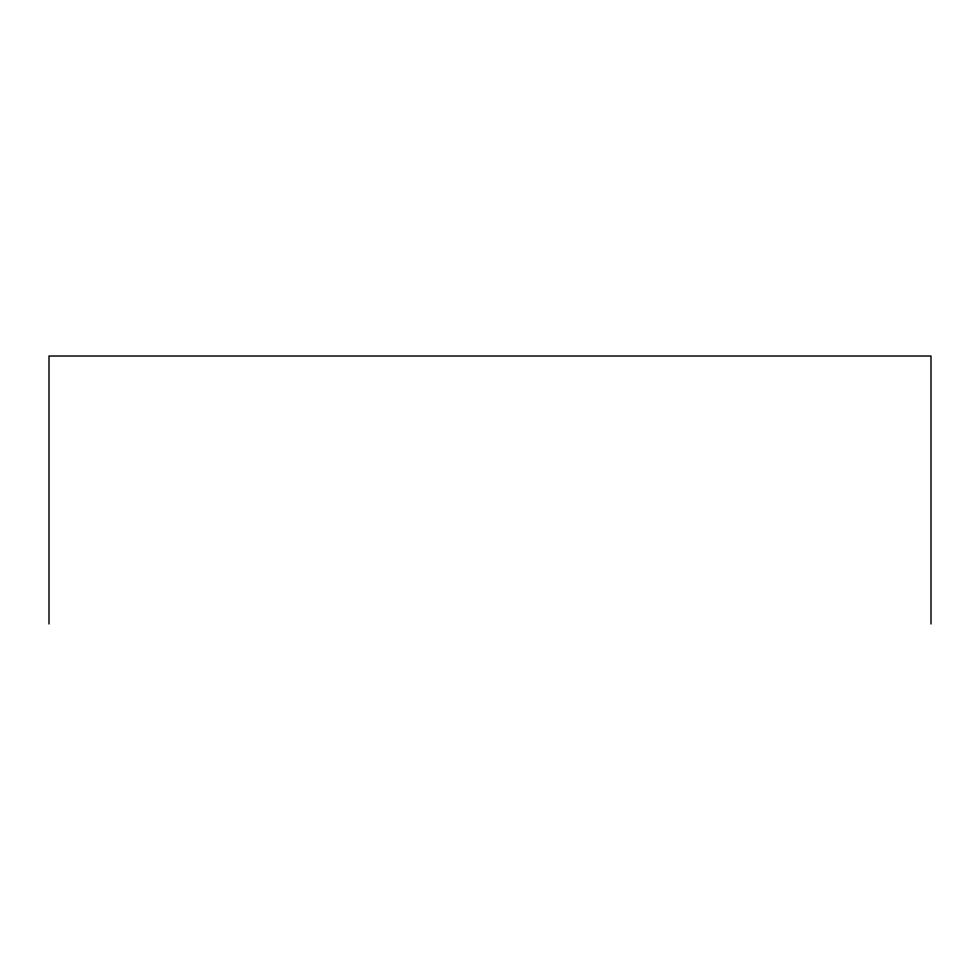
<?xml version="1.0" encoding="UTF-8"?>
<svg xmlns="http://www.w3.org/2000/svg" width="980" height="980" viewBox="0 0 980 980"><rect width="100%" height="100%" fill="white"/><g stroke="black" fill="none" stroke-linecap="round" stroke-linejoin="round"><path stroke-width="1.47" d="M931 623.978L931 356.022L49 356.022L49 623.978"/></g></svg>
